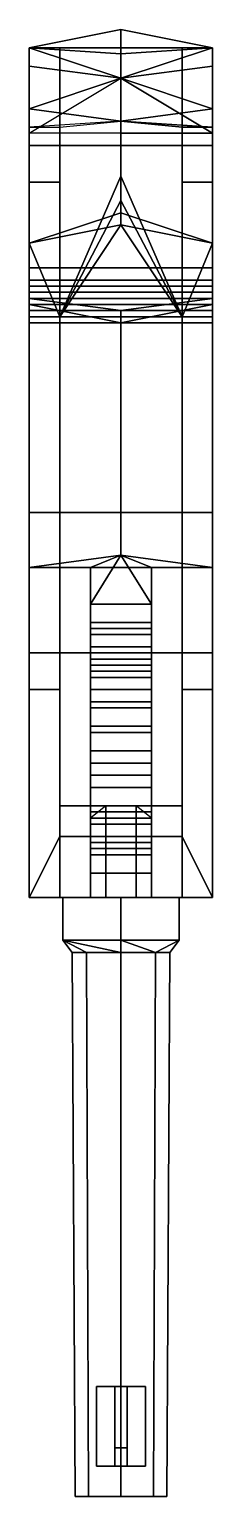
# Model space of a CAD drawing. Extents: x -0.15 to 0.15, y -2.32 to 0.08.
import ezdxf

# ---------------------------------------------------------------- set-up
doc = ezdxf.new("R2010")
doc.units = 0
doc.layers.get('0').update_dxf_attribs({"linetype": 'CONTINUOUS'})
doc.layers.add('PISTOL2', color=2, linetype='CONTINUOUS')

msp = doc.modelspace()

# ---------------------------------------------------------------- linework, layer by layer
for points in [[(0, 0.08, -0.98), (0, 0.08, -0.98), (-0.15, 0.05, -0.99), (0, 0.04, -0.88)], [(0, 0.08, -0.98), (0, 0.08, -1.1), (-0.15, 0.05, -1.12), (-0.15, 0.05, -0.99)], [(0, 0.08, -1.1), (0.15, 0.05, -1.12), (-0.15, 0.05, -1.12), (0, 0.08, -1.1)], [(0.15, 0.05, -0.99), (0.15, 0.05, -1.12), (0, 0.08, -1.1), (0, 0.08, -0.98)], [(0.15, 0.05, -0.99), (0.15, 0.05, -0.99), (0, 0.08, -0.98), (0, 0.04, -0.88)], [(-0.15, 0.05, -0.14), (-0.15, -1.34, -0.14), (-0.15, -1.34, 0.01), (-0.15, 0.05, 0.01)], [(0.15, 0.05, 0.01), (0.15, 0.05, -0.14), (-0.15, 0.05, -0.14), (-0.15, 0.05, 0.01)], [(-0.15, 0.05, -0.99), (-0.15, -0.37, -1.09), (-0.15, -0.71, -0.52), (-0.15, -0.09, -0.77)], [(-0.15, 0.05, -1.12), (-0.15, -0.36, -1.15), (-0.15, -0.37, -1.09), (-0.15, 0.05, -0.99)], [(0.15, 0.05, -1.12), (0.15, -0.31, -1.25), (-0.15, -0.31, -1.25), (-0.15, 0.05, -1.12)], [(-0.15, -0.31, -1.25), (-0.15, -0.36, -1.19), (-0.15, -0.36, -1.15), (-0.15, 0.05, -1.12)], [(0, 0.05, -0.14), (0, 0, -0.22), (-0.15, 0.05, -0.14)], [(-0.15, 0.05, -0.14), (0, 0, -0.22), (-0.15, 0.02, -0.14)], [(0, 0, -0.81), (0, 0.04, -0.88), (-0.15, 0.05, -0.99), (-0.15, -0.09, -0.77)], [(-0.15, 0.05, 0.01), (-0.15, -0.11, 0.01), (-0.1, -0.11, 0.01), (-0.1, 0.05, 0.01)], [(-0.1, 0.05, 0.01), (-0.1, -0.11, 0.01), (-0.1, -0.11, 0.13), (-0.1, 0.05, 0.13)], [(0.1, 0.05, 0.13), (0.1, 0.05, 0.01), (-0.1, 0.05, 0.01), (-0.1, 0.05, 0.13)], [(-0.1, 0.05, 0.13), (-0.1, -0.11, 0.13), (0.1, -0.11, 0.13), (0.1, 0.05, 0.13)], [(0.15, -0.09, -0.77), (0.15, 0.05, -0.99), (0, 0.04, -0.88), (0, 0, -0.81)], [(0, 0.05, -0.14), (0.15, 0.05, -0.14), (0, 0, -0.22)], [(0.15, 0.05, -0.14), (0.15, 0.02, -0.14), (0, 0, -0.22)], [(0.1, -0.11, 0.13), (0.1, -0.11, 0.01), (0.1, 0.05, 0.01), (0.1, 0.05, 0.13)], [(0.1, 0.05, 0.01), (0.1, -0.11, 0.01), (0.15, -0.11, 0.01), (0.15, 0.05, 0.01)], [(0.15, -1.34, 0.01), (0.15, -1.34, -0.14), (0.15, 0.05, -0.14), (0.15, 0.05, 0.01)], [(0.15, -0.71, -0.52), (0.15, -0.37, -1.09), (0.15, 0.05, -0.99), (0.15, -0.09, -0.77)], [(0.15, -0.37, -1.09), (0.15, -0.36, -1.15), (0.15, 0.05, -1.12), (0.15, 0.05, -0.99)], [(0.15, -0.36, -1.15), (0.15, -0.36, -1.19), (0.15, -0.31, -1.25), (0.15, 0.05, -1.12)], [(-0.15, -0.05, -0.2), (-0.15, -0.08, -0.2), (-0.15, -0.17, -0.14), (-0.15, 0.02, -0.14)], [(-0.15, 0.02, -0.14), (0, 0, -0.22), (-0.15, -0.05, -0.2)], [(0, 0, -0.22), (0, -0.07, -0.26), (-0.15, -0.05, -0.2)], [(0.15, 0.02, -0.14), (0.15, -0.05, -0.2), (0, 0, -0.22)], [(0, 0, -0.22), (0.15, -0.05, -0.2), (0, -0.07, -0.26)], [(0.15, -0.09, -0.77), (0.15, -0.09, -0.77), (0, 0, -0.81), (0, -0.09, -0.75)], [(0.15, -0.17, -0.14), (0.15, -0.08, -0.2), (0.15, -0.05, -0.2), (0.15, 0.02, -0.14)], [(-0.15, -0.05, -0.2), (0, -0.07, -0.26), (-0.15, -0.08, -0.2)], [(0.15, -0.05, -0.2), (0.15, -0.08, -0.2), (0, -0.07, -0.26)], [(0.15, -0.08, -0.2), (0.1, -0.08, -0.2), (0, -0.07, -0.26)], [(-0.1, -0.08, -0.2), (-0.1, -0.17, -0.14), (-0.15, -0.17, -0.14), (-0.15, -0.08, -0.2)], [(-0.15, -0.09, -0.77), (-0.15, -0.71, -0.52), (-0.15, -0.8, -0.48), (-0.15, -0.27, -0.48)], [(0, -0.22, -0.53), (0, -0.09, -0.75), (-0.15, -0.09, -0.77), (-0.15, -0.27, -0.48)], [(0.15, -0.27, -0.48), (0.15, -0.09, -0.77), (0, -0.09, -0.75), (0, -0.22, -0.53)], [(0.15, -0.08, -0.2), (0.15, -0.17, -0.14), (0.1, -0.17, -0.14), (0.1, -0.08, -0.2)], [(0.15, -0.8, -0.48), (0.15, -0.71, -0.52), (0.15, -0.09, -0.77), (0.15, -0.27, -0.48)], [(0.15, -0.11, 0.17), (0.1, -0.11, 0.13), (-0.1, -0.11, 0.13), (-0.15, -0.11, 0.17)], [(-0.15, -0.11, 0.01), (-0.15, -0.34, 0.01), (-0.15, -0.34, 0.17), (-0.15, -0.11, 0.17)], [(-0.15, -0.11, 0.17), (-0.15, -0.34, 0.17), (0.15, -0.34, 0.17), (0.15, -0.11, 0.17)], [(-0.1, -0.11, 0.01), (-0.15, -0.11, 0.01), (-0.15, -0.11, 0.17), (-0.1, -0.11, 0.13)], [(0.15, -0.11, 0.17), (0.15, -0.11, 0.01), (0.1, -0.11, 0.01), (0.1, -0.11, 0.13)], [(0.15, -0.34, 0.17), (0.15, -0.34, 0.01), (0.15, -0.11, 0.01), (0.15, -0.11, 0.17)], [(0, -0.16, -0.26), (0, -0.2, -0.28), (0, -0.2, -0.28), (-0.1, -0.39, -0.24)], [(0.1, -0.39, -0.24), (0, -0.2, -0.28), (0, -0.2, -0.28), (0, -0.16, -0.26)], [(-0.1, -0.17, -0.14), (-0.1, -0.38, -0.14), (-0.15, -0.38, -0.14), (-0.15, -0.17, -0.14)], [(0.15, -0.17, -0.14), (0.15, -0.38, -0.14), (0.1, -0.38, -0.14), (0.1, -0.17, -0.14)], [(0, -0.2, -0.28), (0, -0.24, -0.37), (0, -0.24, -0.37), (-0.1, -0.39, -0.24)], [(0.1, -0.39, -0.24), (0, -0.24, -0.37), (0, -0.24, -0.37), (0, -0.2, -0.28)], [(0, -0.22, -0.53), (-0.15, -0.27, -0.48), (-0.15, -0.27, -0.48), (0, -0.24, -0.45)], [(0, -0.24, -0.37), (-0.15, -0.27, -0.48), (-0.15, -0.27, -0.48), (-0.1, -0.39, -0.24)], [(0, -0.24, -0.45), (0.15, -0.27, -0.48), (0.15, -0.27, -0.48), (0, -0.22, -0.53)], [(0, -0.24, -0.45), (-0.15, -0.27, -0.48), (-0.15, -0.27, -0.48), (0, -0.24, -0.37)], [(0.1, -0.39, -0.24), (0.15, -0.27, -0.48), (0.15, -0.27, -0.48), (0, -0.24, -0.37)], [(0, -0.24, -0.37), (0.15, -0.27, -0.48), (0.15, -0.27, -0.48), (0, -0.24, -0.45)], [(-0.15, -0.27, -0.48), (-0.15, -0.8, -0.48), (-0.15, -0.94, -0.24), (-0.15, -0.39, -0.24)], [(-0.1, -0.39, -0.24), (-0.15, -0.27, -0.48), (-0.15, -0.27, -0.48), (-0.15, -0.39, -0.24)], [(0.15, -0.39, -0.24), (0.15, -0.27, -0.48), (0.15, -0.27, -0.48), (0.1, -0.39, -0.24)], [(0.15, -0.94, -0.24), (0.15, -0.8, -0.48), (0.15, -0.27, -0.48), (0.15, -0.39, -0.24)], [(-0.15, -0.33, -1.26), (-0.15, -0.35, -1.23), (-0.15, -0.36, -1.19), (-0.15, -0.31, -1.25)], [(0.15, -0.31, -1.25), (0.15, -0.33, -1.26), (-0.15, -0.33, -1.26), (-0.15, -0.31, -1.25)], [(0.15, -0.36, -1.19), (0.15, -0.35, -1.23), (0.15, -0.33, -1.26), (0.15, -0.31, -1.25)], [(0.15, -0.33, -1.26), (0.15, -0.37, -1.27), (-0.15, -0.37, -1.27), (-0.15, -0.33, -1.26)], [(-0.15, -0.37, -1.27), (-0.15, -0.37, -1.24), (-0.15, -0.35, -1.23), (-0.15, -0.33, -1.26)], [(0.15, -0.35, -1.23), (0.15, -0.37, -1.24), (0.15, -0.37, -1.27), (0.15, -0.33, -1.26)], [(-0.15, -0.34, 0.17), (-0.15, -0.34, 0.01), (0.15, -0.34, 0.01), (0.15, -0.34, 0.17)], [(-0.15, -0.34, 0.01), (-0.15, -1.34, 0.01), (-0.1, -1.24, 0.01), (-0.1, -0.34, 0.01)], [(-0.15, -0.36, -1.19), (-0.15, -0.35, -1.23), (0.15, -0.35, -1.23), (0.15, -0.36, -1.19)], [(-0.15, -0.35, -1.23), (-0.15, -0.37, -1.24), (0.15, -0.37, -1.24), (0.15, -0.35, -1.23)], [(0.1, -0.34, 0.01), (0.1, -1.24, 0.01), (0.15, -1.34, 0.01), (0.15, -0.34, 0.01)], [(-0.15, -0.37, -1.09), (-0.15, -0.36, -1.15), (0, -0.38, -1.14), (0, -0.4, -1.07)], [(-0.15, -0.36, -1.15), (-0.15, -0.36, -1.19), (0, -0.38, -1.18), (0, -0.38, -1.14)], [(0, -0.38, -1.18), (-0.15, -0.36, -1.19), (0.15, -0.36, -1.19), (0, -0.38, -1.18)], [(-0.15, -0.4, -1.24), (-0.15, -0.38, -1.2), (-0.15, -0.37, -1.24), (-0.15, -0.37, -1.27)], [(-0.15, -0.37, -1.24), (-0.15, -0.38, -1.2), (0.15, -0.38, -1.2), (0.15, -0.37, -1.24)], [(0.15, -0.37, -1.27), (0.15, -0.4, -1.24), (-0.15, -0.4, -1.24), (-0.15, -0.37, -1.27)], [(-0.15, -0.71, -0.52), (-0.15, -0.37, -1.09), (0, -0.4, -1.07), (0, -0.71, -0.59)], [(-0.15, -0.39, -0.24), (-0.15, -0.94, -0.24), (-0.15, -1, -0.14), (-0.15, -0.38, -0.14)], [(-0.15, -0.38, -1.2), (-0.15, -0.39, -1.19), (0.15, -0.39, -1.19), (0.15, -0.38, -1.2)], [(-0.15, -0.4, -1.2), (-0.15, -0.39, -1.19), (-0.15, -0.38, -1.2), (-0.15, -0.4, -1.24)], [(-0.1, -0.38, -0.14), (-0.1, -0.39, -0.24), (-0.15, -0.39, -0.24), (-0.15, -0.38, -0.14)], [(0, -0.4, -1.07), (0, -0.38, -1.14), (0.15, -0.36, -1.15), (0.15, -0.37, -1.09)], [(0, -0.38, -1.14), (0, -0.38, -1.18), (0.15, -0.36, -1.19), (0.15, -0.36, -1.15)], [(0, -0.71, -0.59), (0, -0.4, -1.07), (0.15, -0.37, -1.09), (0.15, -0.71, -0.52)], [(0.15, -0.38, -0.14), (0.15, -0.39, -0.24), (0.1, -0.39, -0.24), (0.1, -0.38, -0.14)], [(0.15, -0.37, -1.24), (0.15, -0.38, -1.2), (0.15, -0.4, -1.24), (0.15, -0.37, -1.27)], [(0.15, -1, -0.14), (0.15, -0.94, -0.24), (0.15, -0.39, -0.24), (0.15, -0.38, -0.14)], [(0.15, -0.38, -1.2), (0.15, -0.39, -1.19), (0.15, -0.4, -1.2), (0.15, -0.4, -1.24)], [(0.15, -0.4, -1.2), (0.15, -0.39, -1.19), (-0.15, -0.39, -1.19), (-0.15, -0.4, -1.2)], [(0.15, -0.4, -1.24), (0.15, -0.4, -1.2), (-0.15, -0.4, -1.2), (-0.15, -0.4, -1.24)], [(-0.15, -0.8, -0.48), (-0.15, -0.71, -0.52), (0, -0.71, -0.59), (0, -0.78, -0.51)], [(0, -0.78, -0.51), (0, -0.71, -0.59), (0.15, -0.71, -0.52), (0.15, -0.8, -0.48)], [(-0.15, -0.94, -0.24), (-0.15, -0.8, -0.48), (-0.05, -0.8, -0.48), (-0.05, -0.94, -0.24)], [(0.05, -0.94, -0.24), (0.05, -0.8, -0.48), (0.15, -0.8, -0.48), (0.15, -0.94, -0.24)], [(-0.15, -1, -0.14), (-0.15, -0.94, -0.24), (-0.1, -0.94, -0.24), (-0.1, -1, -0.14)], [(0.1, -1, -0.14), (0.1, -0.94, -0.24), (0.15, -0.94, -0.24), (0.15, -1, -0.14)], [(-0.15, -1.34, -0.14), (-0.15, -1, -0.14), (-0.1, -1, -0.14), (-0.1, -1.34, -0.14)], [(0.1, -1.34, -0.14), (0.1, -1, -0.14), (0.15, -1, -0.14), (0.15, -1.34, -0.14)], [(-0.025, -1.19, 0.1033), (-0.05, -1.21, 0.06), (-0.05, -1.34, 0.06), (-0.025, -1.34, 0.1033)], [(0.025, -1.19, 0.1033), (-0.025, -1.19, 0.1033), (-0.025, -1.34, 0.1033), (0.025, -1.34, 0.1033)], [(0.05, -1.21, 0.06), (0.025, -1.19, 0.1033), (0.025, -1.34, 0.1033), (0.05, -1.34, 0.06)], [(-0.05, -1.21, 0.06), (-0.05, -1.24, 0.01), (-0.05, -1.34, 0.01), (-0.05, -1.34, 0.06)], [(0.05, -1.24, 0.01), (0.05, -1.21, 0.06), (0.05, -1.34, 0.06), (0.05, -1.34, 0.01)], [(-0.1, -1.24, 0.01), (-0.15, -1.34, 0.01), (-0.05, -1.34, 0.01), (-0.05, -1.24, 0.01)], [(0.05, -1.24, 0.01), (0.05, -1.34, 0.01), (0.15, -1.34, 0.01), (0.1, -1.24, 0.01)], [(-0.15, -1.34, 0.01), (-0.15, -1.34, -0.14), (0.15, -1.34, -0.14), (0.15, -1.34, 0.01)], [(0, -1.34, 0.1), (-0.0953, -1.34, 0.045), (-0.0953, -1.41, 0.045), (0, -1.41, 0.1)], [(-0.0953, -1.34, 0.045), (-0.0953, -1.34, -0.065), (-0.0953, -1.41, -0.065), (-0.0953, -1.41, 0.045)], [(-0.0953, -1.34, -0.065), (0, -1.34, -0.12), (0, -1.41, -0.12), (-0.0953, -1.41, -0.065)], [(-0.05, -1.34, 0.06), (-0.05, -1.34, 0.01), (-0.0953, -1.34, 0.01), (-0.0953, -1.34, 0.045)], [(-0.0404, -1.34, 0.0767), (-0.05, -1.34, 0.06), (-0.0953, -1.34, 0.045)], [(0, -1.34, 0.1), (-0.025, -1.34, 0.1033), (-0.0404, -1.34, 0.0767)], [(0.025, -1.34, 0.1033), (-0.025, -1.34, 0.1033), (0, -1.34, 0.1)], [(0, -1.34, -0.12), (0.0953, -1.34, -0.065), (0.0953, -1.41, -0.065), (0, -1.41, -0.12)], [(0.0953, -1.34, 0.045), (0, -1.34, 0.1), (0, -1.41, 0.1), (0.0953, -1.41, 0.045)], [(0.025, -1.34, 0.1033), (0, -1.34, 0.1), (0.0404, -1.34, 0.0767)], [(0.0953, -1.34, 0.045), (0.05, -1.34, 0.06), (0.0404, -1.34, 0.0767)], [(0.0953, -1.34, 0.01), (0.05, -1.34, 0.01), (0.0953, -1.34, 0.045)], [(0.05, -1.34, 0.01), (0.05, -1.34, 0.06), (0.0953, -1.34, 0.045)], [(0.0953, -1.34, -0.065), (0.0953, -1.34, 0.045), (0.0953, -1.41, 0.045), (0.0953, -1.41, -0.065)], [(-0.0566, -1.43, 0.0566), (0, -1.43, 0.08), (0, -1.41, 0.1), (-0.0953, -1.41, 0.045)], [(-0.08, -1.43), (-0.0566, -1.43, 0.0566), (-0.0953, -1.41, 0.045)], [(0, -1.43, -0.08), (-0.0953, -1.41, -0.065), (0, -1.41, -0.12)], [(-0.0566, -1.43, -0.0566), (-0.0953, -1.41, -0.065), (0, -1.43, -0.08)], [(-0.08, -1.43), (-0.0953, -1.41, -0.065), (-0.0566, -1.43, -0.0566)], [(-0.0953, -1.41, 0.045), (-0.0953, -1.41, -0.065), (-0.08, -1.43)], [(0, -1.43, 0.08), (0.0566, -1.43, 0.0566), (0.0953, -1.41, 0.045), (0, -1.41, 0.1)], [(0.0953, -1.41, -0.065), (0.0566, -1.43, -0.0566), (0, -1.41, -0.12)], [(0.0566, -1.43, -0.0566), (0, -1.43, -0.08), (0, -1.41, -0.12)], [(0.0566, -1.43, 0.0566), (0.08, -1.43), (0.0953, -1.41, 0.045)], [(0.0953, -1.41, -0.065), (0.08, -1.43), (0.0566, -1.43, -0.0566)], [(0.0953, -1.41, -0.065), (0.0953, -1.41, 0.045), (0.08, -1.43)], [(-0.053, -2.32, -0.053), (-0.075, -2.32), (-0.08, -1.43), (-0.0566, -1.43, -0.0566)], [(-0.075, -2.32), (-0.053, -2.32, 0.053), (-0.0566, -1.43, 0.0566), (-0.08, -1.43)], [(0, -2.32, -0.075), (-0.053, -2.32, -0.053), (-0.0566, -1.43, -0.0566), (0, -1.43, -0.08)], [(-0.053, -2.32, 0.053), (0, -2.32, 0.075), (0, -1.43, 0.08), (-0.0566, -1.43, 0.0566)], [(0.053, -2.32, -0.053), (0, -2.32, -0.075), (0, -1.43, -0.08), (0.0566, -1.43, -0.0566)], [(0, -2.32, 0.075), (0.053, -2.32, 0.053), (0.0566, -1.43, 0.0566), (0, -1.43, 0.08)], [(0.075, -2.32), (0.053, -2.32, -0.053), (0.0566, -1.43, -0.0566), (0.08, -1.43)], [(0.053, -2.32, 0.053), (0.075, -2.32), (0.08, -1.43), (0.0566, -1.43, 0.0566)], [(-0.04, -2.14, 0.05), (-0.04, -2.27, 0.05), (-0.04, -2.27, 0.15), (-0.04, -2.14, 0.15)], [(0.04, -2.14, 0.15), (0.04, -2.14, 0.05), (-0.04, -2.14, 0.05), (-0.04, -2.14, 0.15)], [(-0.04, -2.14, 0.15), (-0.04, -2.27, 0.15), (-0.01, -2.27, 0.15), (-0.01, -2.14, 0.15)], [(-0.01, -2.14, 0.15), (-0.01, -2.27, 0.15), (-0.01, -2.24, 0.17), (-0.01, -2.14, 0.19)], [(0.01, -2.14, 0.19), (0.01, -2.14, 0.15), (-0.01, -2.14, 0.15), (-0.01, -2.14, 0.19)], [(-0.01, -2.14, 0.19), (-0.01, -2.24, 0.17), (0.01, -2.24, 0.17), (0.01, -2.14, 0.19)], [(0.01, -2.24, 0.17), (0.01, -2.27, 0.15), (0.01, -2.14, 0.15), (0.01, -2.14, 0.19)], [(0.01, -2.27, 0.15), (0.04, -2.27, 0.15), (0.04, -2.14, 0.15), (0.01, -2.14, 0.15)], [(0.04, -2.27, 0.15), (0.04, -2.27, 0.05), (0.04, -2.14, 0.05), (0.04, -2.14, 0.15)], [(-0.01, -2.24, 0.17), (-0.01, -2.27, 0.15), (0.01, -2.27, 0.15), (0.01, -2.24, 0.17)], [(-0.04, -2.27, 0.15), (-0.04, -2.27, 0.05), (0.04, -2.27, 0.05), (0.04, -2.27, 0.15)], [(-0.075, -2.32), (0.053, -2.32, 0.053), (0, -2.32, 0.075), (-0.053, -2.32, 0.053)], [(-0.053, -2.32, -0.053), (0.075, -2.32), (0.053, -2.32, 0.053), (-0.075, -2.32)], [(0, -2.32, -0.075), (0.053, -2.32, -0.053), (0.075, -2.32), (-0.053, -2.32, -0.053)]]:
    msp.add_3dface(points)
at = {"layer": 'PISTOL2', "color": 2}
for points in [[(0, -0.07, -0.26), (0, -0.16, -0.26), (-0.1, -0.39, -0.24), (-0.1, -0.08, -0.2)], [(0.1, -0.08, -0.2), (0.1, -0.39, -0.24), (0, -0.16, -0.26), (0, -0.07, -0.26)], [(-0.1, -0.08, -0.2), (-0.1, -0.39, -0.24), (-0.1, -0.38, -0.14), (-0.1, -0.17, -0.14)], [(0.1, -0.38, -0.14), (0.1, -0.39, -0.24), (0.1, -0.08, -0.2), (0.1, -0.17, -0.14)], [(-0.1, -0.34, 0.01), (-0.1, -0.34, 0.01), (-0.1, -0.4, 0.11), (-0.1, -0.34, 0.17)], [(-0.1, -0.34, 0.17), (-0.1, -0.4, 0.11), (0.1, -0.4, 0.11), (0.1, -0.34, 0.17)], [(-0.1, -0.34, 0.01), (-0.1, -1.24, 0.01), (-0.1, -1.19, 0.11), (-0.1, -0.4, 0.11)], [(0.1, -0.4, 0.11), (0.1, -0.34, 0.01), (0.1, -0.34, 0.01), (0.1, -0.34, 0.17)], [(0.1, -1.19, 0.11), (0.1, -1.24, 0.01), (0.1, -0.34, 0.01), (0.1, -0.4, 0.11)], [(-0.1, -0.4, 0.11), (-0.1, -1.19, 0.11), (0.1, -1.19, 0.11), (0.1, -0.4, 0.11)], [(-0.15, -0.8, -0.48), (0, -0.78, -0.51), (0, -0.78, -0.51), (-0.05, -0.8, -0.48)], [(-0.05, -0.86, -0.48), (0, -0.78, -0.51), (0, -0.78, -0.51), (0.05, -0.86, -0.48)], [(-0.05, -0.8, -0.48), (0, -0.78, -0.51), (0, -0.78, -0.51), (-0.05, -0.86, -0.48)], [(0.05, -0.86, -0.48), (0, -0.78, -0.51), (0, -0.78, -0.51), (0.05, -0.8, -0.48)], [(0.05, -0.8, -0.48), (0, -0.78, -0.51), (0, -0.78, -0.51), (0.15, -0.8, -0.48)], [(-0.05, -0.89, -0.4), (-0.05, -0.8, -0.48), (-0.05, -0.86, -0.48), (-0.05, -0.9, -0.44)], [(0.05, -0.89, -0.36), (0.05, -0.8, -0.48), (-0.05, -0.8, -0.48), (-0.05, -0.89, -0.36)], [(-0.05, -0.89, -0.36), (-0.05, -0.8, -0.48), (-0.05, -0.8, -0.48), (-0.05, -0.89, -0.4)], [(-0.05, -0.8, -0.48), (-0.05, -0.8, -0.48), (0.05, -0.8, -0.48)], [(-0.05, -0.89, -0.36), (-0.05, -0.95, -0.28), (-0.05, -0.94, -0.24), (-0.05, -0.8, -0.48)], [(0.05, -0.8, -0.48), (0.05, -0.89, -0.36), (-0.05, -0.89, -0.36), (-0.05, -0.8, -0.48)], [(0.05, -0.86, -0.48), (0.05, -0.8, -0.48), (0.05, -0.89, -0.4), (0.05, -0.9, -0.44)], [(0.05, -0.8, -0.48), (0.05, -0.8, -0.48), (0.05, -0.89, -0.36), (0.05, -0.89, -0.4)], [(0.05, -0.94, -0.24), (0.05, -0.95, -0.28), (0.05, -0.89, -0.36), (0.05, -0.8, -0.48)], [(-0.05, -0.9, -0.44), (-0.05, -0.86, -0.48), (-0.05, -0.91, -0.5), (-0.05, -0.93, -0.48)], [(-0.05, -0.91, -0.5), (-0.05, -0.86, -0.48), (0.05, -0.86, -0.48), (0.05, -0.91, -0.5)], [(0.05, -0.91, -0.5), (0.05, -0.86, -0.48), (0.05, -0.9, -0.44), (0.05, -0.93, -0.48)], [(0.05, -0.9, -0.44), (0.05, -0.89, -0.4), (-0.05, -0.89, -0.4), (-0.05, -0.9, -0.44)], [(0.05, -0.89, -0.4), (0.05, -0.89, -0.36), (-0.05, -0.89, -0.36), (-0.05, -0.89, -0.4)], [(0.05, -0.89, -0.36), (0.05, -0.95, -0.28), (-0.05, -0.95, -0.28), (-0.05, -0.89, -0.36)], [(0.05, -0.93, -0.48), (0.05, -0.9, -0.44), (-0.05, -0.9, -0.44), (-0.05, -0.93, -0.48)], [(-0.05, -0.93, -0.48), (-0.05, -0.91, -0.5), (-0.05, -0.96, -0.53), (-0.05, -0.98, -0.52)], [(-0.05, -0.96, -0.53), (-0.05, -0.91, -0.5), (0.05, -0.91, -0.5), (0.05, -0.96, -0.53)], [(0.05, -0.96, -0.53), (0.05, -0.91, -0.5), (0.05, -0.93, -0.48), (0.05, -0.98, -0.52)], [(0.05, -0.98, -0.52), (0.05, -0.93, -0.48), (-0.05, -0.93, -0.48), (-0.05, -0.98, -0.52)], [(0.05, -0.95, -0.28), (0.05, -0.93, -0.35), (-0.05, -0.93, -0.35), (-0.05, -0.95, -0.28)], [(-0.05, -0.93, -0.35), (-0.05, -1, -0.35), (-0.05, -1.06, -0.28), (-0.05, -0.95, -0.28)], [(-0.05, -0.93, -0.42), (-0.05, -1, -0.41), (-0.05, -1, -0.35), (-0.05, -0.93, -0.35)], [(0.05, -0.93, -0.35), (0.05, -0.93, -0.42), (-0.05, -0.93, -0.42), (-0.05, -0.93, -0.35)], [(0.05, -0.93, -0.42), (0.05, -0.97, -0.48), (-0.05, -0.97, -0.48), (-0.05, -0.93, -0.42)], [(-0.05, -0.97, -0.48), (-0.05, -1.03, -0.47), (-0.05, -1, -0.41), (-0.05, -0.93, -0.42)], [(0.05, -1.06, -0.28), (0.05, -1, -0.35), (0.05, -0.93, -0.35), (0.05, -0.95, -0.28)], [(0.05, -1, -0.35), (0.05, -1, -0.41), (0.05, -0.93, -0.42), (0.05, -0.93, -0.35)], [(0.05, -1, -0.41), (0.05, -1.03, -0.47), (0.05, -0.97, -0.48), (0.05, -0.93, -0.42)], [(-0.1, -0.94, -0.24), (-0.1, -1.34, -0.24), (-0.1, -1.34, -0.14), (-0.1, -1, -0.14)], [(-0.05, -0.94, -0.24), (-0.05, -1.34, -0.24), (-0.1, -1.34, -0.24), (-0.1, -0.94, -0.24)], [(0.05, -0.94, -0.24), (0.05, -0.95, -0.28), (-0.05, -0.95, -0.28), (-0.05, -0.94, -0.24)], [(-0.05, -0.95, -0.28), (-0.05, -1.06, -0.28), (-0.05, -1.1, -0.24), (-0.05, -0.94, -0.24)], [(-0.05, -0.94, -0.24), (-0.05, -0.95, -0.28), (0.05, -0.95, -0.28), (0.05, -0.94, -0.24)], [(0.05, -1.1, -0.24), (0.05, -1.06, -0.28), (0.05, -0.95, -0.28), (0.05, -0.94, -0.24)], [(0.1, -1.34, -0.24), (0.05, -1.34, -0.24), (0.05, -0.94, -0.24), (0.1, -0.94, -0.24)], [(0.1, -1.34, -0.14), (0.1, -1.34, -0.24), (0.1, -0.94, -0.24), (0.1, -1, -0.14)], [(-0.05, -1.03, -0.56), (-0.05, -0.96, -0.53), (0.05, -0.96, -0.53), (0.05, -1.03, -0.56)], [(-0.05, -0.98, -0.52), (-0.05, -0.96, -0.53), (-0.05, -1.03, -0.56), (-0.05, -1.03, -0.54)], [(0.05, -0.97, -0.48), (0.05, -1.02, -0.51), (-0.05, -1.02, -0.51), (-0.05, -0.97, -0.48)], [(-0.05, -1.02, -0.51), (-0.05, -1.07, -0.49), (-0.05, -1.03, -0.47), (-0.05, -0.97, -0.48)], [(0.05, -1.03, -0.54), (0.05, -0.98, -0.52), (-0.05, -0.98, -0.52), (-0.05, -1.03, -0.54)], [(0.05, -1.03, -0.56), (0.05, -0.96, -0.53), (0.05, -0.98, -0.52), (0.05, -1.03, -0.54)], [(0.05, -1.03, -0.47), (0.05, -1.07, -0.49), (0.05, -1.02, -0.51), (0.05, -0.97, -0.48)], [(-0.05, -1.06, -0.28), (-0.05, -1, -0.35), (0.05, -1, -0.35), (0.05, -1.06, -0.28)], [(-0.05, -1, -0.35), (-0.05, -1, -0.41), (0.05, -1, -0.41), (0.05, -1, -0.35)], [(-0.05, -1, -0.41), (-0.05, -1.03, -0.47), (0.05, -1.03, -0.47), (0.05, -1, -0.41)], [(-0.05, -1.07, -0.52), (-0.05, -1.12, -0.5), (-0.05, -1.07, -0.49), (-0.05, -1.02, -0.51)], [(0.05, -1.02, -0.51), (0.05, -1.07, -0.52), (-0.05, -1.07, -0.52), (-0.05, -1.02, -0.51)], [(-0.05, -1.03, -0.54), (-0.05, -1.1, -0.56), (-0.05, -1.16, -0.55), (-0.05, -1.12, -0.54)], [(0.05, -1.12, -0.54), (0.05, -1.03, -0.54), (-0.05, -1.03, -0.54), (-0.05, -1.12, -0.54)], [(-0.05, -1.1, -0.56), (-0.05, -1.03, -0.56), (0.05, -1.03, -0.56), (0.05, -1.1, -0.56)], [(-0.05, -1.03, -0.54), (-0.05, -1.03, -0.56), (-0.05, -1.1, -0.56), (-0.05, -1.03, -0.54)], [(-0.05, -1.03, -0.47), (-0.05, -1.07, -0.49), (0.05, -1.07, -0.49), (0.05, -1.03, -0.47)], [(0.05, -1.07, -0.49), (0.05, -1.12, -0.5), (0.05, -1.07, -0.52), (0.05, -1.02, -0.51)], [(0.05, -1.16, -0.55), (0.05, -1.1, -0.56), (0.05, -1.03, -0.54), (0.05, -1.12, -0.54)], [(0.05, -1.1, -0.56), (0.05, -1.03, -0.56), (0.05, -1.03, -0.54)], [(-0.05, -1.1, -0.24), (-0.05, -1.06, -0.28), (0.05, -1.06, -0.28), (0.05, -1.1, -0.24)], [(-0.05, -1.07, -0.49), (-0.05, -1.12, -0.5), (0.05, -1.12, -0.5), (0.05, -1.07, -0.49)], [(0.05, -1.07, -0.52), (0.05, -1.12, -0.5), (-0.05, -1.12, -0.5), (-0.05, -1.07, -0.52)], [(-0.05, -1.16, -0.55), (-0.05, -1.1, -0.56), (0.05, -1.1, -0.56), (0.05, -1.16, -0.55)], [(0.05, -1.1, -0.24), (0.05, -1.14, -0.24), (-0.05, -1.14, -0.24), (-0.05, -1.1, -0.24)], [(-0.05, -1.12, -0.54), (-0.05, -1.16, -0.55), (-0.05, -1.22, -0.51), (-0.05, -1.21, -0.5)], [(0.05, -1.21, -0.5), (0.05, -1.12, -0.54), (-0.05, -1.12, -0.54), (-0.05, -1.21, -0.5)], [(0.05, -1.22, -0.51), (0.05, -1.16, -0.55), (0.05, -1.12, -0.54), (0.05, -1.21, -0.5)], [(-0.05, -1.2, -0.28), (-0.05, -1.3, -0.28), (-0.05, -1.34, -0.24), (-0.05, -1.14, -0.24)], [(0.05, -1.14, -0.24), (0.05, -1.2, -0.28), (-0.05, -1.2, -0.28), (-0.05, -1.14, -0.24)], [(0.05, -1.34, -0.24), (0.05, -1.3, -0.28), (0.05, -1.2, -0.28), (0.05, -1.14, -0.24)], [(-0.05, -1.22, -0.51), (-0.05, -1.16, -0.55), (0.05, -1.16, -0.55), (0.05, -1.22, -0.51)], [(-0.1, -1.19, 0.11), (-0.1, -1.24, 0.01), (0.1, -1.24, 0.01), (0.1, -1.19, 0.11)], [(0.05, -1.2, -0.28), (0.05, -1.24, -0.32), (-0.05, -1.24, -0.32), (-0.05, -1.2, -0.28)], [(-0.05, -1.24, -0.32), (-0.05, -1.27, -0.32), (-0.05, -1.3, -0.28), (-0.05, -1.2, -0.28)], [(0.05, -1.3, -0.28), (0.05, -1.27, -0.32), (0.05, -1.24, -0.32), (0.05, -1.2, -0.28)], [(0.05, -1.25, -0.43), (0.05, -1.21, -0.5), (-0.05, -1.21, -0.5), (-0.05, -1.25, -0.43)], [(-0.05, -1.21, -0.5), (-0.05, -1.22, -0.51), (-0.05, -1.26, -0.45), (-0.05, -1.25, -0.43)], [(-0.05, -1.26, -0.45), (-0.05, -1.22, -0.51), (0.05, -1.22, -0.51), (0.05, -1.26, -0.45)], [(0.05, -1.26, -0.45), (0.05, -1.22, -0.51), (0.05, -1.21, -0.5), (0.05, -1.25, -0.43)], [(-0.05, -1.25, -0.41), (-0.05, -1.27, -0.41), (-0.05, -1.27, -0.32), (-0.05, -1.24, -0.32)], [(0.05, -1.24, -0.32), (0.05, -1.25, -0.41), (-0.05, -1.25, -0.41), (-0.05, -1.24, -0.32)], [(0.05, -1.27, -0.32), (0.05, -1.27, -0.41), (0.05, -1.25, -0.41), (0.05, -1.24, -0.32)], [(0.05, -1.25, -0.41), (0.05, -1.25, -0.43), (-0.05, -1.25, -0.43), (-0.05, -1.25, -0.41)], [(-0.05, -1.25, -0.43), (-0.05, -1.26, -0.45), (-0.05, -1.27, -0.41), (-0.05, -1.25, -0.41)], [(-0.05, -1.27, -0.41), (-0.05, -1.26, -0.45), (0.05, -1.26, -0.45), (0.05, -1.27, -0.41)], [(-0.05, -1.3, -0.28), (-0.05, -1.27, -0.32), (0.05, -1.27, -0.32), (0.05, -1.3, -0.28)], [(-0.05, -1.27, -0.32), (-0.05, -1.27, -0.41), (0.05, -1.27, -0.41), (0.05, -1.27, -0.32)], [(0.05, -1.27, -0.41), (0.05, -1.26, -0.45), (0.05, -1.25, -0.43), (0.05, -1.25, -0.41)], [(-0.05, -1.34, -0.24), (-0.05, -1.3, -0.28), (0.05, -1.3, -0.28), (0.05, -1.34, -0.24)], [(-0.1, -1.34, -0.14), (-0.1, -1.34, -0.24), (0.1, -1.34, -0.24), (0.1, -1.34, -0.14)]]:
    msp.add_3dface(points, dxfattribs=at)

doc.saveas('drawing.dxf')
